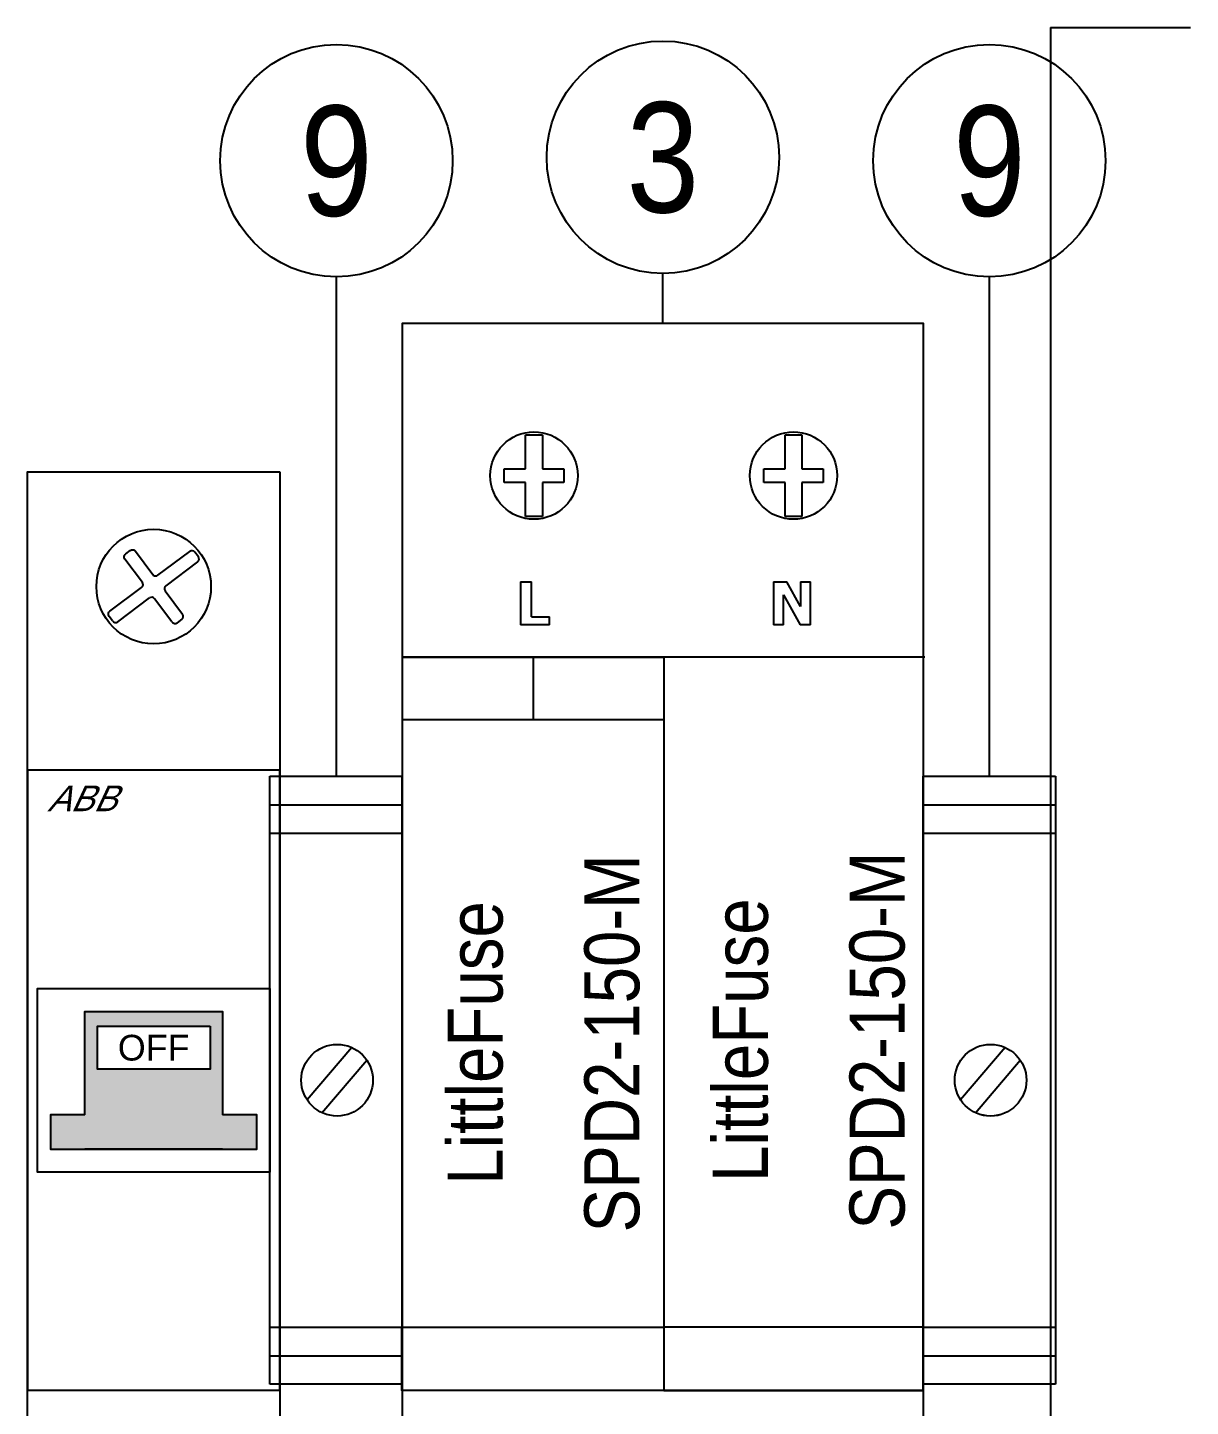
# Model space of a CAD drawing. Header units: inches. Extents: x -38 to 199, y -310 to 64.
# Drawn here: x 82.224 to 85.391, y -61.055 to -57.301 of the extents above; entities that cross this region are included whole.
import ezdxf
from ezdxf.enums import TextEntityAlignment as Align

# ---------------------------------------------------------------- set-up
doc = ezdxf.new("R2010")
doc.units = ezdxf.units.IN
doc.header["$MEASUREMENT"] = 0
doc.layers.add('DETAIL$', color=5, linetype='Continuous')
doc.layers.add('PLC', color=7, linetype='Continuous')
doc.styles.add('FREEHAND', font='freehand.shx', dxfattribs={"oblique": 25})
doc.styles.add('HELVLS', font='arial.ttf')
doc.styles.get("Standard").update_dxf_attribs({"font": 'arial.ttf'})
doc.styles.add('TXT', font='txt')

# ---------------------------------------------------------------- blocks, each defined once
blk = doc.blocks.new('A$C595E315F')
at = {"color": 8}
for p, q in [((-0.5787, -0.36), (-0.5787, 0)), ((-0.5787, 0), (1.0769, 0)), ((1.0769, 0), (1.0769, -0.36)), ((1.0769, -0.36), (-0.5787, -0.36))]:
    blk.add_line(p, q, dxfattribs=at)
for p, q in [((-0.501, -0.36), (-0.501, 0)), ((-0.4233, -0.36), (-0.4233, 0)), ((0.9215, -0.36), (0.9215, 0)), ((0.9992, -0.36), (0.9992, 0))]:
    blk.add_line(p, q)
blk.add_circle((0.2491, -0.1767), 0.0976, dxfattribs=at)
at = {"layer": 'DETAIL$', "color": 8}
for points in [[(0.3377, -0.2178), (0.1943, -0.0959)], [(0.16, -0.1369), (0.3022, -0.2586)]]:
    blk.add_lwpolyline(points, dxfattribs=at)
blk = doc.blocks.new('3')
for p, q in [((75.1383, 49.4089), (75.1383, 50.7683)), ((76.0273, 50.6424), (76.0273, 50.7776)), ((76.9163, 49.4089), (76.9163, 50.7683))]:
    blk.add_line(p, q)
at = {"linetype": 'ByBlock', "lineweight": -2}
for p, q in [((75.6532, 50.2457), (75.6532, 50.3382)), ((75.6532, 50.3382), (75.6994, 50.3382)), ((75.6994, 50.3382), (75.6994, 50.2457)), ((76.3598, 50.2457), (76.3598, 50.3382)), ((76.3598, 50.3382), (76.406, 50.3382)), ((76.406, 50.3382), (76.406, 50.2457)), ((75.5954, 50.2457), (75.6532, 50.2457)), ((75.5954, 50.2088), (75.5954, 50.2457)), ((75.6994, 50.2457), (75.7572, 50.2457)), ((75.7572, 50.2457), (75.7572, 50.2088)), ((76.302, 50.2457), (76.3598, 50.2457)), ((76.302, 50.2088), (76.302, 50.2457)), ((76.406, 50.2457), (76.4638, 50.2457)), ((76.4638, 50.2457), (76.4638, 50.2088)), ((75.6532, 50.2088), (75.5954, 50.2088)), ((75.6532, 50.1163), (75.6532, 50.2088)), ((75.6994, 50.2088), (75.6994, 50.1163)), ((75.7572, 50.2088), (75.6994, 50.2088)), ((76.3598, 50.2088), (76.302, 50.2088)), ((76.3598, 50.1163), (76.3598, 50.2088)), ((76.406, 50.2088), (76.406, 50.1163)), ((76.4638, 50.2088), (76.406, 50.2088)), ((75.6994, 50.1163), (75.6532, 50.1163)), ((76.406, 50.1163), (76.3598, 50.1163)), ((75.6398, 49.9382), (75.6398, 49.8208)), ((75.6398, 49.9382), (75.6693, 49.9382)), ((75.6693, 49.8431), (75.6693, 49.9382)), ((76.3285, 49.9382), (76.3647, 49.9382)), ((76.3285, 49.9382), (76.3285, 49.8208)), ((76.4022, 49.8709), (76.3647, 49.9382)), ((76.4022, 49.9382), (76.4022, 49.8709)), ((76.4022, 49.9382), (76.4291, 49.9382)), ((76.4291, 49.8208), (76.4291, 49.9382)), ((76.3554, 49.8208), (76.3554, 49.9026)), ((76.3554, 49.9026), (76.4007, 49.8208)), ((75.7181, 49.8208), (75.6398, 49.8208)), ((75.6693, 49.8431), (75.7181, 49.8431)), ((75.7181, 49.8208), (75.7181, 49.8431)), ((76.3554, 49.8208), (76.3285, 49.8208)), ((76.4291, 49.8208), (76.4007, 49.8208))]:
    blk.add_line(p, q, dxfattribs=at)
at = {"linetype": 'Continuous'}
blk.add_lwpolyline([(76.7363, 46.5824), (75.3183, 46.5824), (75.3183, 50.6424), (76.7363, 50.6424)], close=True, dxfattribs=at)
for points in [[(75.3168, 47.9086), (76.0295, 47.9086), (76.0295, 47.7365), (75.3168, 47.7365)], [(76.7363, 47.9086), (76.0295, 47.9086), (76.0295, 47.7365), (76.7363, 47.7365)]]:
    blk.add_lwpolyline(points, close=True)
for centre in [(75.1383, 51.0847), (76.0273, 51.094), (76.9163, 51.0847)]:
    blk.add_circle(centre, 0.3164)
at = {"linetype": 'ByBlock', "lineweight": -2}
for centre in [(75.6763, 50.2273), (76.3829, 50.2273)]:
    blk.add_circle(centre, 0.119, dxfattribs=at)
at = {"layer": 'PLC'}
for p, q in [((76.0295, 49.7331), (75.3183, 49.7331)), ((75.3183, 49.7331), (75.6739, 49.7331)), ((75.6739, 49.7331), (75.6739, 49.5622)), ((76.0295, 49.7331), (76.0295, 47.7365)), ((76.7407, 49.7331), (76.0295, 49.7331)), ((76.0295, 47.7365), (75.3183, 47.7365)), ((76.7363, 47.7365), (76.0295, 47.7365))]:
    blk.add_line(p, q, dxfattribs=at)
blk.add_lwpolyline([(76.0295, 49.7331), (76.0295, 49.5622), (75.3183, 49.5622), (75.3183, 49.7331)], close=True, dxfattribs=at)
at = {"rotation": 270}
for p in [(75.3168, 48.8302), (77.0963, 48.8302)]:
    blk.add_blockref('A$C595E315F', p, dxfattribs=at)
at = {"width": 0.85}
for s, p in [('3', (76.0273, 51.094)), ('9', (75.1383, 51.0847)), ('9', (76.9163, 51.0847))]:
    blk.add_text(s, height=0.3, dxfattribs=at).set_placement(p, align=Align.MIDDLE)
at = {"color": 3, "width": 0.85}
for s, p in [('SPD2-150-M', (75.8882, 48.6813)), ('SPD2-150-M', (76.6104, 48.689)), ('LittleFuse', (76.2352, 48.6902)), ('LittleFuse', (75.513, 48.6825))]:
    blk.add_text(s, height=0.15, rotation=90, dxfattribs=at).set_placement(p, align=Align.MIDDLE)
blk = doc.blocks.new('screw head')
for p, q in [((9.4513, 11.6844), (9.4356, 11.6844)), ((9.4613, 11.6744), (9.4613, 11.5664)), ((9.4713, 11.5564), (9.5504, 11.5564)), ((9.5604, 11.5464), (9.5604, 11.5307)), ((9.4613, 11.4027), (9.4613, 11.5107)), ((9.5504, 11.5207), (9.4713, 11.5207))]:
    blk.add_line(p, q)
blk.add_lwpolyline([(9.4513, 11.3927), (9.4356, 11.3927, -0.414214), (9.4256, 11.4027), (9.4256, 11.5107, 0.414214), (9.4156, 11.5207), (9.3365, 11.5207, -0.414214), (9.3265, 11.5307), (9.3265, 11.5464, -0.414214), (9.3365, 11.5564), (9.4156, 11.5564, 0.414214), (9.4256, 11.5664), (9.4256, 11.6744)], format="xyb")
blk.add_circle((9.4434, 11.5385), 0.156)
for centre, start, end in [((9.4356, 11.6744), 90, 180), ((9.4513, 11.6744), 0, 90), ((9.4713, 11.5664), 180, 270), ((9.5504, 11.5464), 0, 90), ((9.5504, 11.5307), 270, 0), ((9.4713, 11.5107), 90, 180), ((9.4513, 11.4027), 270, 0)]:
    blk.add_arc(centre, 0.01, start, end)
blk = doc.blocks.new('ABB CB')
h = blk.add_hatch(color=256)
h.paths.add_polyline_path([(10.9749, 11.871), (10.8819, 11.871), (10.8819, 11.7775), (10.5999, 11.7775), (10.5999, 11.4025), (10.8819, 11.4025), (10.8819, 11.309), (10.9749, 11.309)])
h.paths.add_polyline_path([(10.7576, 11.4368), (10.64, 11.4368), (10.64, 11.7433), (10.7576, 11.7433)], flags=16)
h.paths.add_polyline_path([(10.7531, 11.4742), (10.7531, 11.7059), (10.6445, 11.7059), (10.6445, 11.4742)], flags=8)
for points in [[(9.1314, 11.9335), (12.4434, 11.9335), (12.4434, 11.2465), (9.1314, 11.2465)], [(9.9434, 11.2465), (11.6314, 11.2465), (11.6314, 11.9335), (9.9434, 11.9335)], [(10.5374, 11.9061), (11.0374, 11.9061), (11.0374, 11.274), (10.5374, 11.274)], [(10.64, 11.7433), (10.7576, 11.7433), (10.7576, 11.4368), (10.64, 11.4368)]]:
    blk.add_lwpolyline(points, close=True)
for points in [[(10.8819, 11.4025), (10.8819, 11.309), (10.9749, 11.309), (10.9749, 11.871), (10.8819, 11.871), (10.8819, 11.7775)], [(10.8819, 11.4025), (10.5999, 11.4025), (10.5999, 11.7775), (10.8819, 11.7775)], [(10.9749, 11.7775), (10.9749, 11.4025)]]:
    blk.add_lwpolyline(points)
blk.add_circle((12.1314, 11.59), 0.156)
at = {"rotation": 36.79133963639027}
blk.add_blockref('screw head', (8.7914, -3.306), dxfattribs=at)
at = {"xscale": -1, "rotation": 323.2086603636097}
blk.add_blockref('screw head', (12.7835, -3.306), dxfattribs=at)
at = {"style": 'HELVLS'}
blk.add_text('OFF', height=0.07, rotation=90, dxfattribs=at).set_placement((10.6988, 11.59), align=Align.MIDDLE)
at = {"style": 'FREEHAND', "oblique": 25}
blk.add_text('ABB', height=0.07, rotation=90, dxfattribs=at).set_placement((10.02, 11.3002), align=Align.MIDDLE_LEFT)
at = {"color": 6, "style": 'TXT', "flags": 3}
for tag, p in [('MANUF', (9.0065, 10.9573)), ('PART#', (9.0065, 10.7154)), ('DESC', (9.0065, 10.4753))]:
    blk.add_attdef(tag, p, '', height=0.125, dxfattribs=at)

msp = doc.modelspace()

# ---------------------------------------------------------------- linework, layer by layer
at = {"linetype": 'ByBlock', "lineweight": -2}
for p, q in [((85.00943, -57.30063), (85.35612, -57.30063)), ((85.00943, -57.30063), (85.00943, -57.36113)), ((85.35612, -57.30063), (85.39079, -57.30063)), ((85.00943, -57.36113), (85.00943, -62.97219))]:
    msp.add_line(p, q, dxfattribs=at)

# ---------------------------------------------------------------- block references
at = {"rotation": 270}
for name, p in [('ABB CB', (70.97778, -49.37924)), ('A$C595E315F', (85.0233, -59.91755))]:
    msp.add_blockref(name, p, dxfattribs=at)
at = {"layer": 'PLC', "color": 1}
msp.add_blockref('3', (7.92701, -108.74773), dxfattribs=at)

doc.saveas('drawing.dxf')
